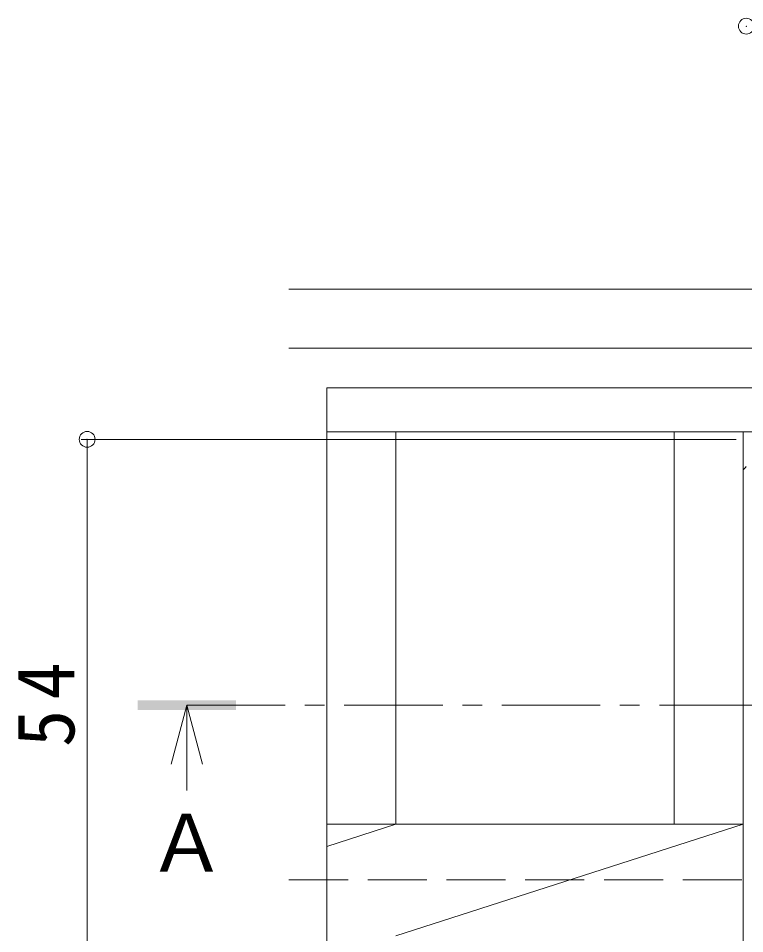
# Model space of a CAD drawing. Units: millimetres at full size, sheet at 1:2; details may follow other scales. Extents: x -343 to 383, y -270 to 277.
# Drawn here: x -337.9 to -264.2, y 121.4 to 214.4 of the extents above; entities that cross this region are included whole.
import ezdxf
from ezdxf.enums import TextEntityAlignment as Align

# ---------------------------------------------------------------- set-up
doc = ezdxf.new("R2010")
doc.units = ezdxf.units.MM
doc.header["$LTSCALE"] = 2
doc.header["$PDMODE"] = 32
doc.header["$PDSIZE"] = 1.6
doc.linetypes.add('CHAIN1', pattern=[8, 5, -1, 1, -1])
doc.linetypes.add('DASHED3', pattern=[4, 3, -1])
for name, color, linetype, lineweight in [('D-1', 2, 'Continuous', 18), ('D-2', 3, 'Continuous', 18), ('D-4', 7, 'Continuous', 18), ('D-5', 7, 'Continuous', 18), ('D-7', 6, 'Continuous', 9)]:
    doc.layers.add(name, color=color, linetype=linetype, lineweight=lineweight)
doc.styles.add('ＭＳ ゴシック', font='')
doc.styles.get('ＭＳ ゴシック').set_extended_font_data('MS Gothic')

msp = doc.modelspace()

# ---------------------------------------------------------------- linework, layer by layer
at = {"layer": 'D-1'}
for p, q in [((-72.027, 186.86), (-310.449, 186.86)), ((-72.027, 180.86), (-310.449, 180.86))]:
    msp.add_line(p, q, dxfattribs=at)
at = {"layer": 'D-1', "linetype": 'DASHED3'}
msp.add_line((-310.449, 126.86), (-72.027, 126.86), dxfattribs=at)
at = {"layer": 'D-2'}
for p, q in [((-306.609, 176.86), (-72.027, 176.86)), ((-306.609, 176.86), (-306.609, 76.488)), ((-306.609, 172.36), (-72.027, 172.36)), ((-299.609, 172.36), (-299.609, 132.516)), ((-271.309, 172.36), (-271.309, 132.516)), ((-264.309, 172.36), (-264.309, 76.488)), ((-306.609, 130.273), (-299.609, 132.516)), ((-306.609, 132.516), (-264.309, 132.516)), ((-299.609, 121.203), (-264.309, 132.516))]:
    msp.add_line(p, q, dxfattribs=at)
at = {"layer": 'D-4'}
for p, q in [((-331.552, 171.61), (-265.009, 171.61)), ((-330.952, 171.61), (-330.952, 117.61))]:
    msp.add_line(p, q, dxfattribs=at)
for p in [(-264, 213.573), (-330.952, 171.61)]:
    msp.add_point(p, dxfattribs=at)
at = {"layer": 'D-5', "color": 4}
for q in [(-322.429, 138.61), (-319.229, 138.61), (-320.829, 135.961)]:
    msp.add_line((-320.829, 144.61), q, dxfattribs=at)
at = {"layer": 'D-5', "color": 4, "linetype": 'CHAIN1'}
msp.add_line((-320.829, 144.61), (-58.474, 144.61), dxfattribs=at)
at = {"layer": 'D-5', "color": 4}
msp.add_solid([(-325.829, 144.11), (-315.829, 144.11), (-325.829, 145.11), (-315.829, 145.11)], dxfattribs=at)
at = {"layer": 'D-7'}
msp.add_arc((-257.509, 162.61), 9, 136.15474, 139.07493, dxfattribs=at)

# ---------------------------------------------------------------- texts
at = {"layer": 'D-4', "color": 2, "insert": (-332.152, 140.36), "char_height": 5.865, "attachment_point": 7, "rotation": 90, "style": 'ＭＳ ゴシック'}
msp.add_mtext('\\T1.27;\\W0.95;54', dxfattribs=at)
at = {"layer": 'D-5', "color": 2, "style": 'ＭＳ ゴシック'}
msp.add_text('Ａ', height=5.865, dxfattribs=at).set_placement((-324.829, 125.961), align=Align.BOTTOM_LEFT)

doc.saveas('drawing.dxf')
